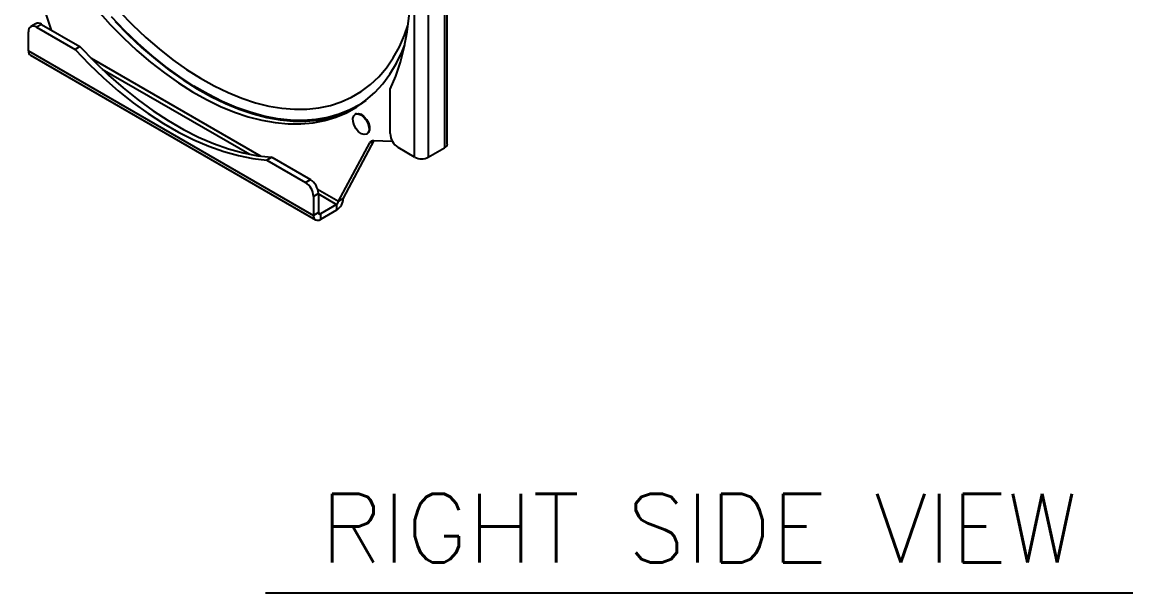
# Model space of a CAD drawing. Extents: x 17.3 to 113.1, y 4.8 to 84.5.
# Drawn here: x 73.32 to 85.44, y 54.68 to 60.91 of the extents above; entities that cross this region are included whole.
import ezdxf
from ezdxf.enums import TextEntityAlignment as Align

# ---------------------------------------------------------------- set-up
doc = ezdxf.new("R2010")
doc.units = 0
doc.header["$MEASUREMENT"] = 0
doc.layers.add('OBJECT', color=7, linetype='CONTINUOUS')
doc.styles.get("Standard").update_dxf_attribs({"font": 'SIMPLEX'})

msp = doc.modelspace()

# ---------------------------------------------------------------- linework, layer by layer
at = {"layer": 'OBJECT'}
for p, q in [((77.928, 63.131), (77.928, 59.538)), ((77.958, 59.581), (77.958, 63.174)), ((77.602, 59.436), (77.602, 63.029)), ((77.751, 63.029), (77.751, 59.436)), ((73.32, 61.781), (73.637, 60.823)), ((73.467, 60.891), (73.414, 60.86)), ((73.529, 60.885), (73.476, 60.854)), ((73.476, 60.854), (73.897, 60.612)), ((73.529, 60.885), (73.95, 60.642)), ((73.388, 60.595), (73.388, 60.803)), ((73.388, 60.595), (76.499, 58.799)), ((73.95, 60.642), (73.897, 60.612)), ((73.41, 60.547), (76.521, 58.751)), ((74.071, 60.515), (75.922, 59.446)), ((74.191, 60.397), (75.802, 59.467)), ((77.334, 59.693), (77.334, 60.179)), ((76.96, 59.907), (76.954, 59.904)), ((76.824, 58.987), (77.161, 59.616)), ((77.079, 59.687), (77.085, 59.69)), ((77.154, 59.617), (77.112, 59.592)), ((77.154, 59.617), (77.357, 59.61)), ((76.771, 58.956), (77.112, 59.592)), ((77.602, 59.436), (77.422, 59.54)), ((77.751, 59.436), (77.928, 59.538)), ((76.043, 59.434), (75.99, 59.403)), ((75.99, 59.403), (76.411, 59.16)), ((76.043, 59.434), (76.464, 59.191)), ((76.411, 59.16), (76.464, 59.191)), ((76.552, 59.038), (76.499, 59.007)), ((76.543, 59.088), (76.771, 58.956)), ((76.552, 59.038), (76.552, 58.83)), ((76.552, 59.034), (76.75, 58.919)), ((76.499, 59.007), (76.499, 58.799)), ((76.75, 58.919), (76.573, 58.817)), ((76.75, 58.919), (76.75, 58.858)), ((76.771, 58.956), (76.824, 58.987)), ((76.552, 58.83), (76.499, 58.799)), ((76.573, 58.817), (76.552, 58.83)), ((76.75, 58.858), (76.573, 58.756)), ((76.573, 58.817), (76.573, 58.756))]:
    msp.add_line(p, q, dxfattribs=at)
at = {"layer": 'OBJECT', "color": 1}
msp.add_line((75.973, 54.682), (85.437, 54.682), dxfattribs=at)
at = {"layer": 'OBJECT', "flags": 128}
for points in [[(77.334, 60.179), (77.395, 60.321), (77.447, 60.473), (77.489, 60.634), (77.52, 60.803), (77.541, 60.981), (77.552, 61.166), (77.552, 61.357), (77.541, 61.554), (77.52, 61.756), (77.489, 61.962), (77.447, 62.171), (77.395, 62.383), (77.334, 62.596)], [(74.14, 61.039), (74.28, 60.885), (74.424, 60.739), (74.571, 60.601), (74.72, 60.473), (74.871, 60.355), (75.024, 60.247), (75.177, 60.15), (75.331, 60.064), (75.484, 59.99), (75.636, 59.927), (75.787, 59.877), (75.935, 59.839), (76.08, 59.813), (76.222, 59.8), (76.36, 59.799), (76.493, 59.811), (76.621, 59.835), (76.743, 59.872), (76.859, 59.921), (76.969, 59.983), (77.071, 60.056), (77.166, 60.14), (77.253, 60.236), (77.332, 60.343), (77.403, 60.46), (77.464, 60.587), (77.495, 60.662)], [(77.071, 60.055), (77.006, 60.012), (76.895, 59.952), (76.777, 59.904), (76.653, 59.869), (76.523, 59.846), (76.388, 59.836), (76.249, 59.839), (76.105, 59.855), (75.958, 59.884), (75.808, 59.925), (75.656, 59.978), (75.503, 60.044), (75.348, 60.122), (75.194, 60.211), (75.039, 60.312), (74.886, 60.423), (74.734, 60.545), (74.584, 60.677), (74.437, 60.818), (74.294, 60.968)], [(74.383, 61.024), (74.524, 60.879), (74.668, 60.743), (74.815, 60.616), (74.964, 60.499), (75.114, 60.393), (75.265, 60.297), (75.416, 60.213), (75.567, 60.14), (75.717, 60.079), (75.865, 60.03), (76.01, 59.993), (76.153, 59.969), (76.292, 59.958), (76.427, 59.959), (76.557, 59.973), (76.682, 59.999), (76.801, 60.038), (76.914, 60.089), (77.02, 60.152), (77.119, 60.227), (77.21, 60.314), (77.294, 60.412), (77.368, 60.52), (77.435, 60.639), (77.492, 60.768), (77.529, 60.871)], [(74.333, 60.916), (74.477, 60.769), (74.623, 60.632), (74.773, 60.504), (74.924, 60.386), (75.077, 60.278), (75.23, 60.181), (75.384, 60.095), (75.537, 60.021), (75.689, 59.958), (75.84, 59.907), (75.988, 59.869), (76.133, 59.843), (76.275, 59.83), (76.413, 59.83), (76.546, 59.841), (76.674, 59.866), (76.796, 59.903), (76.912, 59.952), (76.954, 59.974)], [(73.897, 60.612), (74.051, 60.452), (74.208, 60.301), (74.368, 60.16), (74.531, 60.03), (74.695, 59.911), (74.861, 59.803), (75.026, 59.708), (75.192, 59.625), (75.356, 59.554), (75.519, 59.496), (75.679, 59.452), (75.837, 59.421), (75.99, 59.403)], [(73.95, 60.642), (74.104, 60.482), (74.261, 60.332), (74.421, 60.191), (74.584, 60.061), (74.748, 59.942), (74.914, 59.834), (75.079, 59.738), (75.245, 59.655), (75.409, 59.584), (75.572, 59.527), (75.732, 59.482), (75.89, 59.451), (76.043, 59.434)], [(76.983, 59.909), (77.013, 59.899), (77.043, 59.877), (77.071, 59.845), (77.091, 59.807), (77.103, 59.768), (77.104, 59.731), (77.095, 59.703), (77.076, 59.686), (77.051, 59.682), (77.021, 59.691), (76.99, 59.713), (76.963, 59.746), (76.942, 59.784), (76.93, 59.823), (76.929, 59.859), (76.938, 59.888), (76.957, 59.905), (76.983, 59.909)], [(76.969, 59.911), (76.953, 59.903), (76.952, 59.902)], [(76.96, 59.907), (76.962, 59.908), (76.988, 59.912)], [(76.988, 59.912), (77.018, 59.903), (77.049, 59.88), (77.076, 59.848), (77.097, 59.81), (77.108, 59.771), (77.11, 59.734), (77.1, 59.706), (77.085, 59.69)]]:
    msp.add_lwpolyline(points, dxfattribs=at)
at = {"layer": 'OBJECT'}
for centre, radius, start, end in [((73.442, 60.812), 0.0546, 50.7967, 189.2138), ((73.493, 60.834), 0.0629, 54.3829, 114.306), ((73.438, 60.589), 0.0502, 172.6776, 236.0118), ((77.151, 59.572), 0.0445, 86.7478, 153.2629), ((77.526, 59.702), 0.192, 182.6054, 237.3946), ((77.906, 59.586), 0.0528, 294.3752, 354.3052), ((77.677, 59.579), 0.161, 242.6099, 297.3903), ((76.307, 58.998), 0.192, 2.6056, 57.3945), ((76.36, 59.029), 0.192, 2.6056, 57.3945), ((76.663, 58.994), 0.161, 302.6054, 357.3948), ((76.725, 58.958), 0.0461, 302.605, 357.3957), ((76.544, 58.792), 0.0458, 170.7863, 309.2035), ((76.565, 58.827), 0.0131, 170.7867, 309.2045)]:
    msp.add_arc(centre, radius, start, end, dxfattribs=at)

# ---------------------------------------------------------------- texts
at = {"layer": 'OBJECT', "color": 1}
msp.add_text('RIGHT SIDE VIEW', height=0.75, dxfattribs=at).set_placement((80.705, 55.013), align=Align.CENTER)

doc.saveas('drawing.dxf')
